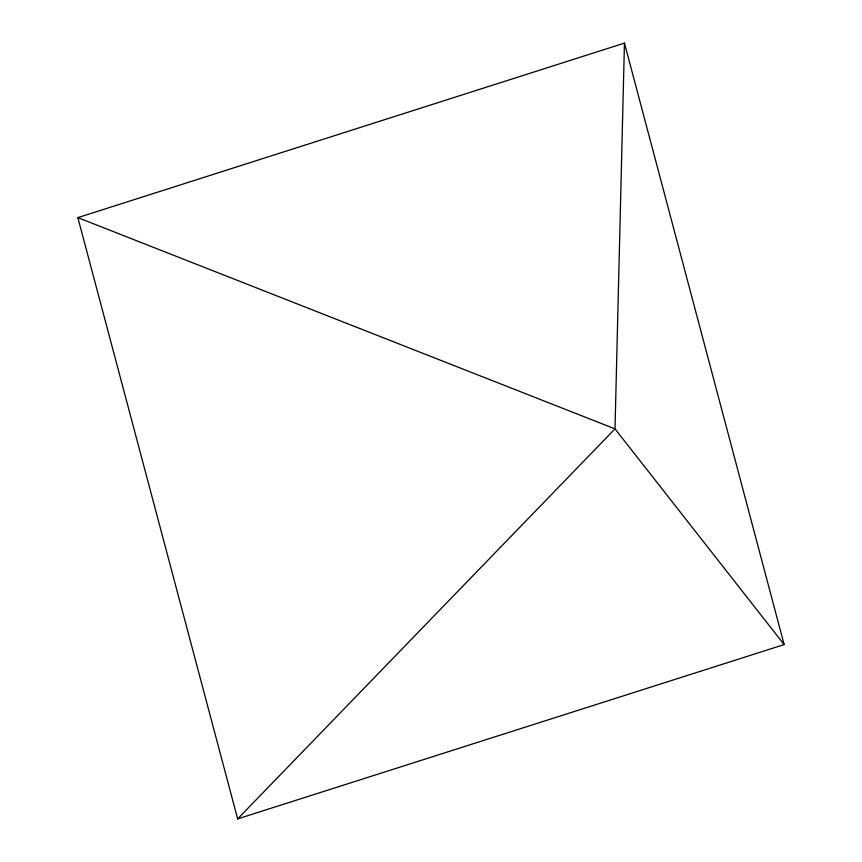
<?xml version="1.0" encoding="UTF-8"?>
<svg xmlns="http://www.w3.org/2000/svg" width="862" height="862" viewBox="0 0 862 862"><rect width="100%" height="100%" fill="white"/><g stroke="black" fill="none" stroke-linecap="round" stroke-linejoin="round"><path stroke-width="1.29" d="M624.454 43.1L615.005 428.867L784.151 644.582L237.653 818.9L77.849 217.633L624.454 43.1L784.151 644.582M237.653 818.9L615.005 428.867L77.849 217.633"/></g></svg>
